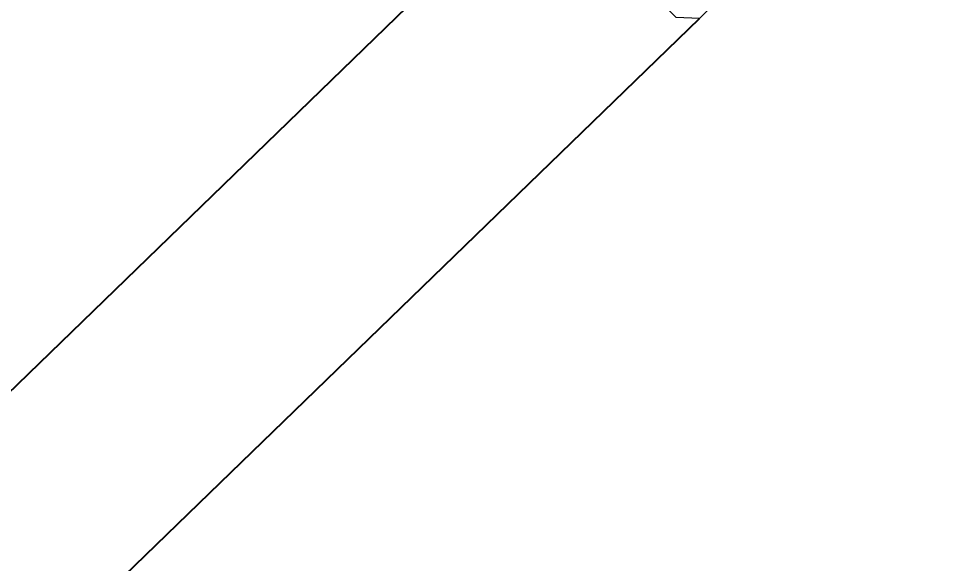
# Model space of a CAD drawing. Header units: millimetres. Extents: x -8417289 to 9420486, y 0 to 166066.
# Drawn here: x -189604.1 to -189518.7, y 109618.3 to 109668.6 of the extents above; entities that cross this region are included whole.
import ezdxf
from ezdxf import colors
from ezdxf.entities.mleader import LeaderData, LeaderLine
from ezdxf.math import Vec2, Vec3

# ---------------------------------------------------------------- set-up
doc = ezdxf.new("R2010")
doc.units = ezdxf.units.MM
doc.header["$MEASUREMENT"] = 0
doc.layers.get('0').update_dxf_attribs({"color": 250, "lineweight": 9})
for name, color, linetype, lineweight in [('_АР ТЕКСТ', 250, 'Continuous', 25), ('АР_Перегородки витражные', 152, 'Continuous', 13), ('АР_Подоконники', 163, 'Continuous', 9), ('АР_Размеры дверей', 15, 'Continuous', 0), ('АР_Сущ Несущая стена', 216, 'Continuous', 30)]:
    doc.layers.add(name, color=color, linetype=linetype, lineweight=lineweight)
for name, color, linetype in [('Тонкая', 7, 'Continuous'), ('ТХ_привязки ЭО', 96, 'Continuous'), ('ТХ_привязки_ВК', 174, 'Continuous')]:
    doc.layers.add(name, color=color, linetype=linetype)
doc.layers.add('ТХ_Задание КР', color=7, linetype='Continuous', true_color=0x9a5430)
doc.layers.get('АР_Размеры дверей').off()
doc.styles.add('ISOCPEUR', font='isocpeur.TTF')
doc.styles.add('ГОСТ 2.304', font='isocpeur.TTF', dxfattribs={"width": 0.7})

# ---------------------------------------------------------------- blocks, each defined once
blk = doc.blocks.new('_DotSmall')
at = {"color": 0, "linetype": 'ByBlock', "const_width": 0.5}
blk.add_lwpolyline([(-0.0625, 0, 1), (0.0625, 0, 1)], format="xyb", close=True, dxfattribs=at)
blk = doc.blocks.new('стойка витр.')
at = {"lineweight": 0, "ltscale": 100, "transparency": 33554687}
blk.add_lwpolyline([(-91.4479567084054, -1.960141251613095), (-69.79711318280897, -59.05493725829001), (-67.79633972485317, -59.86096016635565), (-55.14222276612418, -55.06240889040782), (-55.17360051473952, -54.29197395897063), (-58.74284135404741, -53.81994964957266), (-59.49761640312499, -54.23655585793313), (-60.24856024209294, -55.69488708899735), (-65.37859903858043, -57.64024244590109), (-65.73629895772319, -57.38465222291416), (-66.6008891230158, -55.10466719327087), (-67.02936398953898, -55.00637070929224), (-67.71337109521846, -55.26575215648336), (-67.85490698204376, -55.58020167878567), (-66.99031681675115, -57.86018670842168), (-67.20262765098596, -58.33192996972502), (-68.22862381348386, -58.72099664351117), (-68.58632373265573, -58.46540642052423), (-90.15068845250062, -1.598661102303595)], dxfattribs=at)
blk = doc.blocks.new('A$Cf7573d2c')
at = {"layer": 'АР_Перегородки витражные', "rotation": 80.28340479355269}
blk.add_blockref('стойка витр.', (29.17858439369593, -60.01344902928395), dxfattribs=at)
blk = doc.blocks.new('A$Cd39b9c29')
at = {"color": 5, "ltscale": 150}
for p, q in [((2737.194348775665, -4824.668904606078), (4710.734972454258, -2905.506042351364)), ((2748.209471335518, -4839.881630952616), (4716.914236943121, -2926.792346341535))]:
    blk.add_line(p, q, dxfattribs=at)
at = {"color": 241, "ltscale": 100, "true_color": 0xf7abae, "xscale": -1, "rotation": 55.74238624617955}
blk.add_blockref('A$Cf7573d2c', (4644.773496303824, -2786.183340854594), dxfattribs=at)
blk = doc.blocks.new('A$Cec9b444d')
at = {"layer": 'Тонкая', "ltscale": 100, "rotation": 359.8999999999999}
blk.add_blockref('A$Cd39b9c29', (-19.13216614062549, 2.909131854816223), dxfattribs=at)
blk = doc.blocks.new('_None')
blk = doc.blocks.new('_Dot')
at = {"color": 0, "linetype": 'ByBlock', "lineweight": -2}
blk.add_line((-0.5, 0), (-1, 0), dxfattribs=at)
at = {"color": 0, "linetype": 'ByBlock', "const_width": 0.5}
blk.add_lwpolyline([(-0.25, 0, 1), (0.25, 0, 1)], format="xyb", close=True, dxfattribs=at)

msp = doc.modelspace()

# ---------------------------------------------------------------- linework, layer by layer
at = {"layer": 'АР_Подоконники', "ltscale": 100}
msp.add_arc((-197115.7542506705, 115490.9179209339), 8940.172386791677, 271.6912536695478, 356.3290814001832, dxfattribs=at)
at = {"layer": 'АР_Сущ Несущая стена', "lineweight": 18, "ltscale": 100}
for centre, radius, start, end in [((-197116.3547424845, 115484.5892881857), 9778.654617052323, 272.5925479651556, 356.6353913736798), ((-197124.0221649795, 115502.5789153872), 9144.28346907419, 272.8206375183279, 356.2887310665694)]:
    msp.add_arc(centre, radius, start, end, dxfattribs=at)

# ---------------------------------------------------------------- block references
at = {"layer": 'АР_Размеры дверей', "ltscale": 100}
msp.add_blockref('A$Cec9b444d', (-194233.915110983, 112600.6824583525), dxfattribs=at)

# ---------------------------------------------------------------- leaders
at = {"layer": '_АР ТЕКСТ'}
ml = msp.add_multileader_mtext('Standard', dxfattribs=at)
ml.set_content('{\\W0.8;-2,550}', color=256, style='ISOCPEUR')
ml.set_leader_properties(color=256, linetype='Continuous', lineweight=-1)
ml.set_arrow_properties(name='DOTSMALL')
ml.build(insert=Vec2(0, 0))
ml.multileader.update_dxf_attribs({"has_text_frame": 1, "text_left_attachment_type": 4, "text_right_attachment_type": 4, "dogleg_length": 100, "arrow_head_size": 180})
ctx = ml.context
ctx.base_point, ctx.char_height, ctx.arrow_head_size, ctx.landing_gap_size, ctx.plane_origin = Vec3(-302775.822290387, 123943.2638625839, -1.961751612303354), 250, 180, 50, Vec3(-302295.4889269536, 121699.245469789, -1.961751612303354)
ctx.left_attachment, ctx.right_attachment = 4, 4
notes = []
notes.append((ctx, [(0, (0, 0, 0), (0, 0), (1, 0), 1, [])]))
ctx.mtext.insert, ctx.mtext.width, ctx.mtext.defined_height, ctx.mtext.line_spacing_style, ctx.mtext.flow_direction = Vec3(-302725.822290387, 124276.5971959173, -1.961751612303354), 801.0864057841361, 330.709552927064, 2, 5
ml = msp.add_multileader_mtext('Standard', dxfattribs=at)
ml.set_content('{\\W0.8;-2,550}', color=256, style='ISOCPEUR')
ml.set_leader_properties(color=256, linetype='Continuous', lineweight=-1)
ml.set_arrow_properties(name='DOTSMALL')
ml.build(insert=Vec2(0, 0))
ml.multileader.update_dxf_attribs({"has_text_frame": 1, "text_left_attachment_type": 4, "text_right_attachment_type": 4, "dogleg_length": 100, "arrow_head_size": 180})
ctx = ml.context
ctx.base_point, ctx.char_height, ctx.arrow_head_size, ctx.landing_gap_size, ctx.plane_origin = Vec3(-314736.0148765142, 120073.2763382189, -1.961751612303354), 250, 180, 50, Vec3(-314255.6815130808, 117829.2579454239, -1.961751612303354)
ctx.left_attachment, ctx.right_attachment = 4, 4
notes.append((ctx, [(0, (0, 0, 0), (0, 0), (1, 0), 1, [])]))
ctx.mtext.insert, ctx.mtext.width, ctx.mtext.defined_height, ctx.mtext.line_spacing_style, ctx.mtext.flow_direction = Vec3(-314686.0148765142, 120406.6096715522, -1.961751612303354), 801.0864057841361, 330.709552927064, 2, 5
at = {"layer": 'ТХ_Задание КР', "color": 1, "ltscale": 100}
ml = msp.add_multileader_mtext('Standard', dxfattribs=at)
ml.set_content('\\pxsm1,qc;{\\C1;Зона усиления для настенного крепления табло электронного на высоте 5,0м от УЧП}', color=7, style='ГОСТ 2.304')
ml.set_leader_properties(color=256, lineweight=25)
ml.build(insert=Vec2(0, 0))
ml.multileader.update_dxf_attribs({"text_left_attachment_type": 6, "text_right_attachment_type": 6, "dogleg_length": 150, "arrow_head_size": 225, "scale": 75})
ctx = ml.context
ctx.base_point, ctx.scale, ctx.char_height, ctx.arrow_head_size, ctx.landing_gap_size, ctx.plane_origin = Vec3(-169022.7920769965, 108470.9103196533), 75, 187.5, 225, 150, Vec3(-123635.7946177102, 93017.54080780555)
ctx.left_attachment, ctx.right_attachment, ctx.text_align_type = 6, 6, 1
notes.append((ctx, [(0, (1, 1, 0), (-169172.7920769965, 108470.9103196533), (1, 0), 150, [(1, [(-170593.5767180584, 115796.7638980248)], 0, [])])]))
ctx.mtext.insert, ctx.mtext.width, ctx.mtext.defined_height, ctx.mtext.alignment, ctx.mtext.line_spacing_factor, ctx.mtext.flow_direction = Vec3(-166625.6274617399, 108714.6603196533), 4494.3292305132, 2263.282723931537, 2, 0.8, 5
at = {"layer": 'ТХ_привязки ЭО'}
ml = msp.add_multileader_mtext('Standard', dxfattribs=at)
ml.set_content('\\A1;{\\fArial|b0|i0|c204|p34;Кабель из стены на Н-1200 \\A0;мм от УЧП\\A1; (\\fArial|b0|i0|c0|p34;L-1\\fArial|b0|i0|c204|p34;,0м)\\Pдля подкл. электросушителя для рук \\A0;(поз. У240):\\P- 1,0 кВт/220В/1Ф}', color=256, style='ISOCPEUR')
ml.set_leader_properties()
ml.set_arrow_properties(name='NONE')
ml.build(insert=Vec2(0, 0))
ml.multileader.update_dxf_attribs({"text_left_attachment_type": 6, "text_right_attachment_type": 6, "dogleg_length": 0.36})
ctx = ml.context
ctx.base_point, ctx.char_height, ctx.landing_gap_size, ctx.plane_origin = Vec3(-184514.5, 107319, 196.8315400125672), 200, 0, Vec3(-210059.7537417857, 104422.6526754235, 196.8315400125672)
ctx.left_attachment, ctx.right_attachment = 6, 6
notes.append((ctx, [(0, (1, 1, 0), (-184514.86, 107319, 196.8315400125672), (1, 0), 0.36, [(3, [(-197213.9146120227, 120104.3604835001, 196.8315400125672)], 0, [])])]))
ctx.mtext.insert, ctx.mtext.width, ctx.mtext.flow_direction = Vec3(-184514.5, 107559, 196.8315400125672), 6437.977942073427, 5
ml = msp.add_multileader_mtext('Standard', dxfattribs=at)
ml.set_content('\\A1;{\\fArial|b0|i0|c204|p34;Кабель из стены на Н-1200 \\A0;мм от УЧП\\A1; (\\fArial|b0|i0|c0|p34;L-1\\fArial|b0|i0|c204|p34;,0м)\\Pдля подкл. электросушителя для рук \\A0;(поз. У240):\\P- 1,0 кВт/220В/1Ф}', color=256, style='ISOCPEUR')
ml.set_leader_properties()
ml.set_arrow_properties(name='NONE')
ml.build(insert=Vec2(0, 0))
ml.multileader.update_dxf_attribs({"text_left_attachment_type": 6, "text_right_attachment_type": 6, "dogleg_length": 0.36})
ctx = ml.context
ctx.base_point, ctx.char_height, ctx.landing_gap_size, ctx.plane_origin = Vec3(-184492.5, 106200, 196.8315400125672), 200, 0, Vec3(-210059.7537417857, 101783.4018863586, 196.8315400125672)
ctx.left_attachment, ctx.right_attachment = 6, 6
notes.append((ctx, [(0, (1, 1, 0), (-184492.86, 106200, 196.8315400125672), (1, 0), 0.36, [(3, [(-200033.914612023, 112600.6380630359, 196.8315400125672), (-199947.7190562301, 110550.8937897277, 196.8315400125672), (-200204.045045283, 118319.4951357523, 196.8315400125672), (-199643.9145311519, 118325.6380630362, 196.8315400125672)], 0, [])])]))
ctx.mtext.insert, ctx.mtext.width, ctx.mtext.flow_direction = Vec3(-184492.5, 106440, 196.8315400125672), 6437.977942073427, 5
ml = msp.add_multileader_mtext('Standard', dxfattribs=at)
ml.set_content('{\\fArial|b0|i0|c204|p34;Блок розеток на Н-1800мм от УЧП\\Pдля подкл. доп. оборудования:\\P- 2х0.5кВт/220В/1Ф}', color=256, style='ISOCPEUR')
ml.set_leader_properties()
ml.set_arrow_properties(name='NONE')
ml.build(insert=Vec2(0, 0))
ml.multileader.update_dxf_attribs({"text_left_attachment_type": 6, "text_right_attachment_type": 6, "dogleg_length": 0.36})
ctx = ml.context
ctx.base_point, ctx.char_height, ctx.plane_origin = Vec3(-184484.8840237493, 109762.2497420604, 196.8315400125672), 200, Vec3(-171418.3433073902, 106664.3105759756, 196.8315400125672)
ctx.left_attachment, ctx.right_attachment = 6, 6
notes.append((ctx, [(0, (1, 1, 0), (-184485.2440237493, 109762.2497420604, 196.8315400125672), (1, 0), 0.36, [(0, [(-193371.4040940125, 118275.6515845885, 196.8315400125672)], 0, [])])]))
ctx.mtext.insert, ctx.mtext.width, ctx.mtext.flow_direction = Vec3(-184482.8840237493, 110002.2497420604, 196.8315400125672), 7036.069990096614, 5
at = {"layer": 'ТХ_привязки_ВК'}
ml = msp.add_multileader_mtext('Standard', dxfattribs=at)
ml.set_content('{\\fArial|b0|i0|c204|p34;Вентиль подвода хол. воды dy-15,\\A1;\\fArial|b0|i0|c0|p34;\\P\\pt3;\\A0;\\fArial|b0|i0|c204|p34;Выпуск канализации dy-50\\A1;\\fArial|b0|i0|c0|p34;\\P\\fArial|b0|i0|c204|p34;для подкл. питьев. фонтанчика (поз. У300б) }', color=256, style='ISOCPEUR')
ml.set_leader_properties()
ml.set_arrow_properties(name='DOT')
ml.build(insert=Vec2(0, 0))
ml.multileader.update_dxf_attribs({"text_left_attachment_type": 6, "text_right_attachment_type": 6, "dogleg_length": 0.36, "arrow_head_size": 100})
ctx = ml.context
ctx.base_point, ctx.char_height, ctx.arrow_head_size, ctx.plane_origin = Vec3(-184494.5, 108553.7005457026), 200, 100, Vec3(-196520.3357486303, 124504.4257697424)
ctx.left_attachment, ctx.right_attachment = 6, 6
notes.append((ctx, [(0, (1, 1, 0), (-184494.86, 108553.7005457026), (1, 0), 0.36, [(1, [(-195234.9514220619, 118400.5459341235)], 0, [])])]))
ctx.mtext.insert, ctx.mtext.width, ctx.mtext.flow_direction = Vec3(-184492.5, 108812.5), 6052.887727715075, 5
for ctx, leaders in notes:
    for number, flags, end, landing, length, lines in leaders:
        leader = LeaderData()
        leader.index, (leader.has_last_leader_line, leader.has_dogleg_vector, leader.attachment_direction) = number, flags
        leader.last_leader_point, leader.dogleg_vector, leader.dogleg_length = Vec3(end), Vec3(landing), length
        for number, points, colour, breaks in lines:
            line = LeaderLine()
            line.index, line.vertices, line.color, line.breaks = number, Vec3.list(points), colors.encode_raw_color(colour), breaks
            leader.lines.append(line)
        ctx.leaders.append(leader)

doc.saveas('drawing.dxf')
